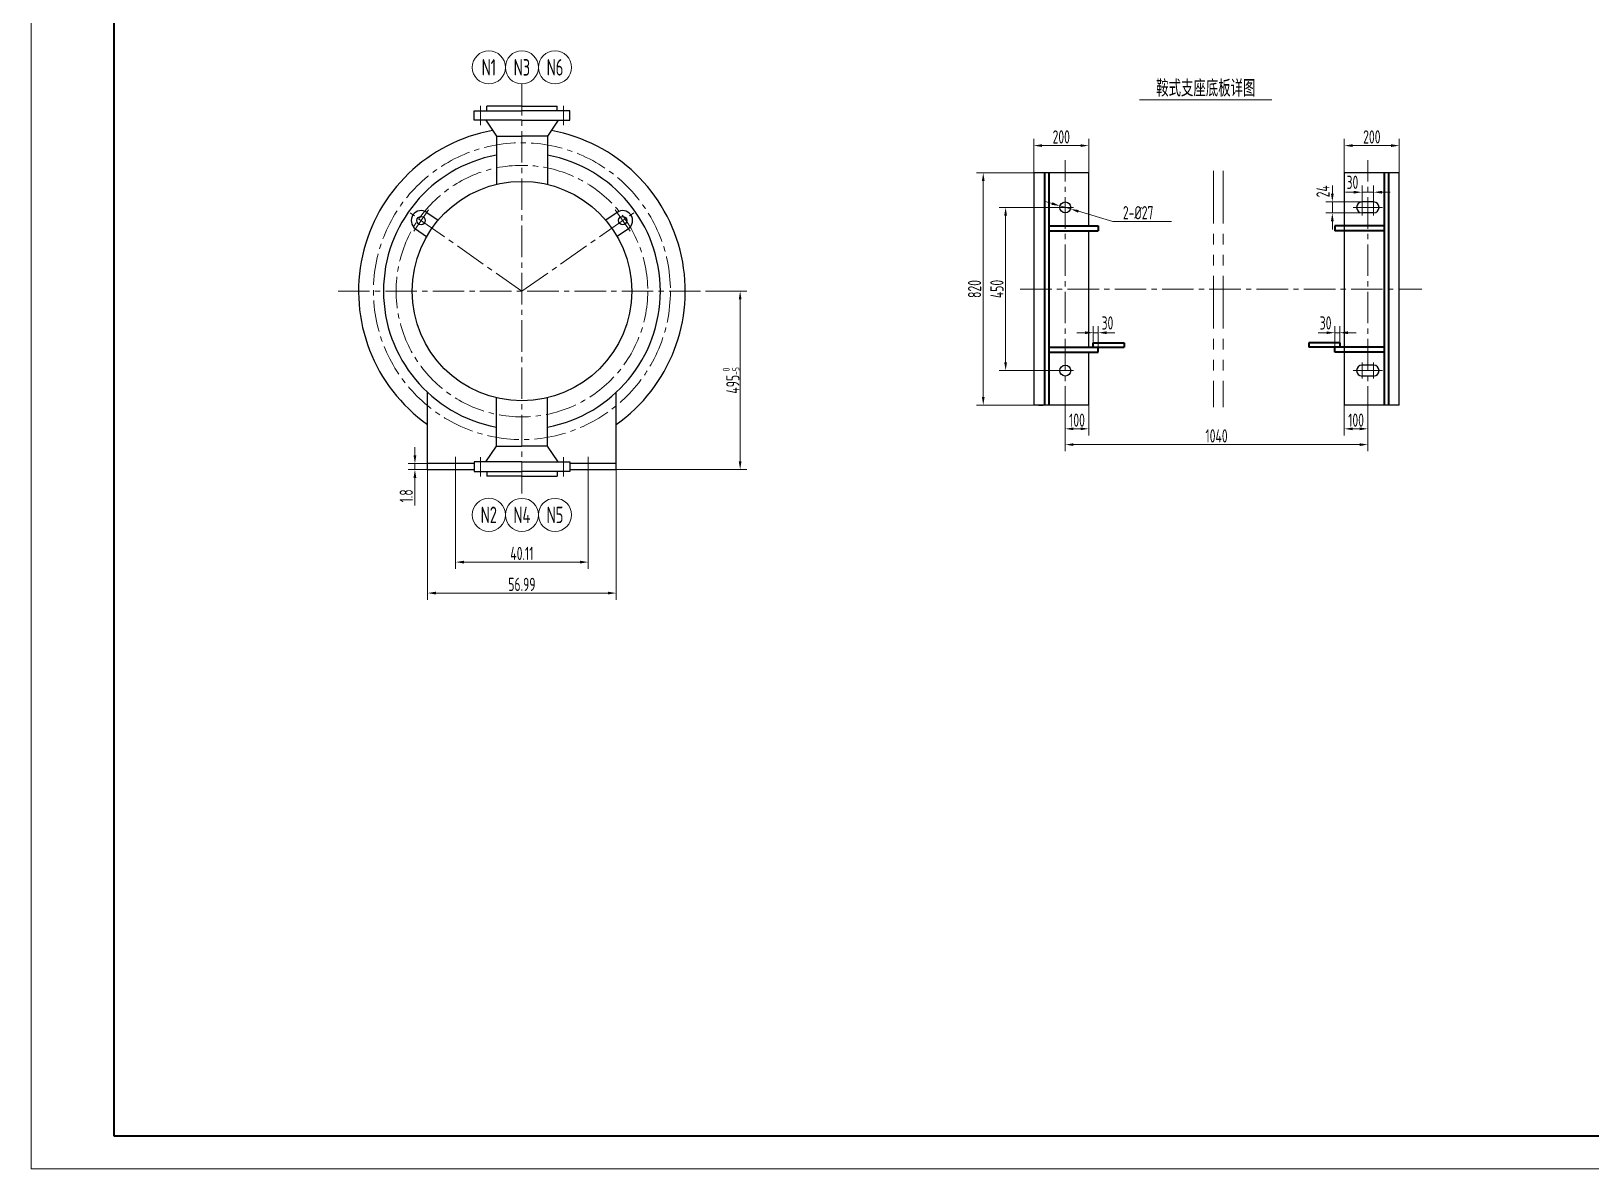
# Model space of a CAD drawing. Header units: millimetres. Extents: x 5765 to 6606, y -201 to 393.
# Drawn here: x 5765 to 6236.4, y -200.6 to 143.4 of the extents above; entities that cross this region are included whole.
import ezdxf
from ezdxf.enums import TextEntityAlignment as Align

# ---------------------------------------------------------------- set-up
doc = ezdxf.new("R2010")
doc.units = ezdxf.units.MM
doc.linetypes.add('CENTER2', pattern=[28.575, 19.05, -3.175, 3.175, -3.175])
doc.linetypes.add('PHANTOM2', pattern=[31.75, 15.875, -3.175, 3.175, -3.175, 3.175, -3.175])
for name, color, linetype, lineweight in [('1粗实线', 7, 'Continuous', 35), ('2细实线', 3, 'Continuous', 13), ('3中心线', 1, 'CENTER2', 13), ('5双点划线', 2, 'PHANTOM2', 13), ('7文本', 2, 'Continuous', 13), ('8标注', 3, 'Continuous', 13), ('9图表', 4, 'Continuous', 13)]:
    doc.layers.add(name, color=color, linetype=linetype, lineweight=lineweight)
doc.styles.add('lanpec', font='bpec_e.shx', dxfattribs={"width": 0.75, "bigfont": 'hztxt.shx'})
doc.styles.add('lanpec-dim', font='bpec_e.shx', dxfattribs={"width": 0.75})
doc.dimstyles.new('lanpec', dxfattribs={"dimtxt": 4, "dimasz": 2.5, "dimexe": 2, "dimexo": 0, "dimtad": 1, "dimdsep": 46, "dimtxsty": 'lanpec-dim', "dimcen": 2.5, "dimclrd": 256, "dimclre": 256, "dimclrt": 256, "dimazin": 0, "dimtfac": 1, "dimtmove": 0, "dimatfit": 3, "dimfxl": 1, "dimlwd": -1, "dimlwe": -1, "dimarcsym": 0})
doc.dimstyles.new('lanpec$0', dxfattribs={"dimscale": 10, "dimtxt": 4, "dimasz": 2.5, "dimexe": 2, "dimexo": 0, "dimtad": 1, "dimdec": 1, "dimdsep": 46, "dimtxsty": 'lanpec-dim', "dimcen": 0.09, "dimclrd": 256, "dimclre": 256, "dimclrt": 256, "dimadec": 1, "dimazin": 0, "dimtfac": 0.707, "dimtdec": 1, "dimtmove": 0, "dimatfit": 3, "dimfxl": 1, "dimarcsym": 0})
doc.dimstyles.new('lanpec$3', dxfattribs={"dimtxt": 4, "dimasz": 2.5, "dimexe": 2, "dimexo": 0, "dimtad": 1, "dimtih": 1, "dimtoh": 1, "dimdsep": 46, "dimtxsty": 'lanpec-dim', "dimcen": 2.5, "dimclrd": 256, "dimclre": 256, "dimclrt": 256, "dimazin": 0, "dimtfac": 1, "dimtmove": 0, "dimatfit": 3, "dimfxl": 1, "dimlwd": -1, "dimlwe": -1, "dimarcsym": 0})

# ---------------------------------------------------------------- blocks, each defined once
blk = doc.blocks.new('A1')
at = {"layer": '1粗实线'}
blk.add_lwpolyline([(-816, 10), (-10, 10), (-10, 584), (-816, 584)], close=True, dxfattribs=at)
at = {"layer": '9图表'}
blk.add_lwpolyline([(-841, 0), (0, 0), (0, 594), (-841, 594)], close=True, dxfattribs=at)
blk = doc.blocks.new('*D73')
at = {"layer": '8标注', "transparency": 16777216}
for p, q in [((5893.29, 8.93), (5893.29, -19.12)), ((5933.4, 8.93), (5933.4, -19.12)), ((5895.79, -17.12), (5930.9, -17.12))]:
    blk.add_line(p, q, dxfattribs=at)
for points in [[(5895.79, -16.7), (5895.79, -17.54), (5893.29, -17.12)], [(5930.9, -16.7), (5930.9, -17.54), (5933.4, -17.12)]]:
    blk.add_solid(points, dxfattribs=at)
at = {"layer": 'Defpoints', "color": 0, "transparency": 16777216}
for p in [(5893.29, 8.93), (5933.4, 8.93), (5933.4, -17.12)]:
    blk.add_point(p, dxfattribs=at)
at = {"layer": '8标注', "transparency": 16777216, "insert": (5913.34, -14.49), "char_height": 4, "attachment_point": 5, "style": 'lanpec-dim'}
blk.add_mtext('40.11', dxfattribs=at)
blk = doc.blocks.new('*D74')
at = {"layer": '8标注', "transparency": 16777216}
for p, q in [((5884.84, 13.16), (5884.84, -28.48)), ((5941.83, 10.98), (5941.83, -28.48)), ((5887.34, -26.48), (5939.33, -26.48))]:
    blk.add_line(p, q, dxfattribs=at)
for points in [[(5887.34, -26.06), (5887.34, -26.9), (5884.84, -26.48)], [(5939.33, -26.06), (5939.33, -26.9), (5941.83, -26.48)]]:
    blk.add_solid(points, dxfattribs=at)
at = {"layer": 'Defpoints', "color": 0, "transparency": 16777216}
for p in [(5884.84, 13.16), (5941.83, 10.98), (5941.83, -26.48)]:
    blk.add_point(p, dxfattribs=at)
at = {"layer": '8标注', "transparency": 16777216, "insert": (5913.34, -23.86), "char_height": 4, "attachment_point": 5, "style": 'lanpec-dim'}
blk.add_mtext('56.99', dxfattribs=at)
blk = doc.blocks.new('*D57')
at = {"layer": '8标注', "transparency": 16777216}
for p, q in [((5968.84, 64.82), (5981.3, 64.82)), ((5979.3, 62.32), (5979.3, 13.36)), ((5941.84, 10.86), (5981.3, 10.86))]:
    blk.add_line(p, q, dxfattribs=at)
for points in [[(5978.88, 62.32), (5979.72, 62.32), (5979.3, 64.82)], [(5978.88, 13.36), (5979.72, 13.36), (5979.3, 10.86)]]:
    blk.add_solid(points, dxfattribs=at)
at = {"layer": 'Defpoints', "color": 0, "transparency": 16777216}
for p in [(5968.84, 64.82), (5941.84, 10.86), (5979.3, 10.86)]:
    blk.add_point(p, dxfattribs=at)
at = {"layer": '8标注', "transparency": 16777216, "insert": (5976.57, 37.84), "char_height": 4, "attachment_point": 5, "rotation": 90, "style": 'lanpec-dim'}
blk.add_mtext('495{\\H0.525x;\\S 0^ -5;}', dxfattribs=at)
blk = doc.blocks.new('*D42')
at = {"layer": '8标注', "transparency": 16777216}
for p, q in [((6068.04, 100.57), (6068.04, 110.81)), ((6070.54, 108.81), (6082.17, 108.81)), ((6084.67, 100.57), (6084.67, 110.81))]:
    blk.add_line(p, q, dxfattribs=at)
for points in [[(6070.54, 109.23), (6070.54, 108.4), (6068.04, 108.81)], [(6082.17, 109.23), (6082.17, 108.4), (6084.67, 108.81)]]:
    blk.add_solid(points, dxfattribs=at)
at = {"layer": 'Defpoints', "color": 0, "transparency": 16777216}
for p in [(6084.67, 108.81), (6068.04, 100.57), (6084.67, 100.57)]:
    blk.add_point(p, dxfattribs=at)
at = {"layer": '8标注', "transparency": 16777216, "insert": (6076.35, 111.44), "char_height": 4, "attachment_point": 5, "style": 'lanpec-dim'}
blk.add_mtext('200', dxfattribs=at)
blk = doc.blocks.new('*D68')
at = {"layer": '8标注', "transparency": 16777216}
for p, q in [((6161.9, 100.57), (6161.9, 110.81)), ((6164.4, 108.81), (6176.03, 108.81)), ((6178.53, 100.57), (6178.53, 110.81))]:
    blk.add_line(p, q, dxfattribs=at)
for points in [[(6164.4, 109.23), (6164.4, 108.4), (6161.9, 108.81)], [(6176.03, 109.23), (6176.03, 108.4), (6178.53, 108.81)]]:
    blk.add_solid(points, dxfattribs=at)
at = {"layer": 'Defpoints', "color": 0, "transparency": 16777216}
for p in [(6178.53, 108.81), (6161.9, 100.57), (6178.53, 100.57)]:
    blk.add_point(p, dxfattribs=at)
at = {"layer": '8标注', "transparency": 16777216, "insert": (6170.22, 111.44), "char_height": 4, "attachment_point": 5, "style": 'lanpec-dim'}
blk.add_mtext('200', dxfattribs=at)
blk = doc.blocks.new('*D43')
at = {"layer": '8标注', "transparency": 16777216}
for p, q in [((6077.55, 26.53), (6077.55, 16.41)), ((6169.02, 26.53), (6169.02, 16.41)), ((6080.05, 18.41), (6166.52, 18.41))]:
    blk.add_line(p, q, dxfattribs=at)
for points in [[(6080.05, 18.82), (6080.05, 17.99), (6077.55, 18.41)], [(6166.52, 18.82), (6166.52, 17.99), (6169.02, 18.41)]]:
    blk.add_solid(points, dxfattribs=at)
at = {"layer": 'Defpoints', "color": 0, "transparency": 16777216}
for p in [(6077.55, 26.53), (6169.02, 26.53), (6169.02, 18.41)]:
    blk.add_point(p, dxfattribs=at)
at = {"layer": '8标注', "transparency": 16777216, "insert": (6123.29, 21.03), "char_height": 4, "attachment_point": 5, "style": 'lanpec-dim'}
blk.add_mtext('1040', dxfattribs=at)
blk = doc.blocks.new('*D44')
at = {"layer": '8标注', "transparency": 16777216}
for p, q in [((6158.29, 94.28), (6158.29, 96.78)), ((6167.28, 91.78), (6156.29, 91.78)), ((6158.29, 91.78), (6158.29, 88.45)), ((6167.28, 88.45), (6156.29, 88.45)), ((6158.29, 85.95), (6158.29, 83.45))]:
    blk.add_line(p, q, dxfattribs=at)
for points in [[(6157.87, 94.28), (6158.7, 94.28), (6158.29, 91.78)], [(6157.87, 85.95), (6158.7, 85.95), (6158.29, 88.45)]]:
    blk.add_solid(points, dxfattribs=at)
at = {"layer": 'Defpoints', "color": 0, "transparency": 16777216}
for p in [(6167.28, 91.78), (6158.29, 88.45), (6167.28, 88.45)]:
    blk.add_point(p, dxfattribs=at)
at = {"layer": '8标注', "transparency": 16777216, "insert": (6155.46, 95), "char_height": 4, "attachment_point": 5, "rotation": 90, "style": 'lanpec-dim'}
blk.add_mtext('24', dxfattribs=at)
blk = doc.blocks.new('*D45')
at = {"layer": '8标注', "transparency": 16777216}
for p, q in [((6164.78, 94.72), (6162.28, 94.72)), ((6167.28, 91.78), (6167.28, 96.72)), ((6170.75, 94.72), (6167.28, 94.72)), ((6170.75, 91.78), (6170.75, 96.72)), ((6173.25, 94.72), (6175.75, 94.72))]:
    blk.add_line(p, q, dxfattribs=at)
for points in [[(6164.78, 95.13), (6164.78, 94.3), (6167.28, 94.72)], [(6173.25, 95.13), (6173.25, 94.3), (6170.75, 94.72)]]:
    blk.add_solid(points, dxfattribs=at)
at = {"layer": 'Defpoints', "color": 0, "transparency": 16777216}
for p in [(6167.28, 94.72), (6167.28, 91.78), (6170.75, 91.78)]:
    blk.add_point(p, dxfattribs=at)
at = {"layer": '8标注', "transparency": 16777216, "insert": (6164.36, 97.72), "char_height": 4, "attachment_point": 5, "style": 'lanpec-dim'}
blk.add_mtext('30', dxfattribs=at)
blk = doc.blocks.new('*D46')
at = {"layer": '8标注', "transparency": 16777216}
for p, q in [((6075.06, 90.12), (6057.54, 90.12)), ((6059.54, 87.62), (6059.54, 43.3)), ((6075.06, 40.8), (6057.54, 40.8))]:
    blk.add_line(p, q, dxfattribs=at)
for points in [[(6059.12, 87.62), (6059.95, 87.62), (6059.54, 90.12)], [(6059.12, 43.3), (6059.95, 43.3), (6059.54, 40.8)]]:
    blk.add_solid(points, dxfattribs=at)
at = {"layer": 'Defpoints', "color": 0, "transparency": 16777216}
for p in [(6075.06, 90.12), (6059.54, 40.8), (6075.06, 40.8)]:
    blk.add_point(p, dxfattribs=at)
at = {"layer": '8标注', "transparency": 16777216, "insert": (6056.91, 65.46), "char_height": 4, "attachment_point": 5, "rotation": 90, "style": 'lanpec-dim'}
blk.add_mtext('450', dxfattribs=at)
blk = doc.blocks.new('*D47')
at = {"layer": '8标注', "transparency": 16777216}
for p, q in [((6068.04, 100.57), (6050.78, 100.57)), ((6052.78, 32.84), (6052.78, 98.07)), ((6068.04, 30.34), (6050.78, 30.34))]:
    blk.add_line(p, q, dxfattribs=at)
for points in [[(6052.36, 98.07), (6053.19, 98.07), (6052.78, 100.57)], [(6052.36, 32.84), (6053.19, 32.84), (6052.78, 30.34)]]:
    blk.add_solid(points, dxfattribs=at)
at = {"layer": 'Defpoints', "color": 0, "transparency": 16777216}
for p in [(6052.78, 100.57), (6068.04, 100.57), (6068.04, 30.34)]:
    blk.add_point(p, dxfattribs=at)
at = {"layer": '8标注', "transparency": 16777216, "insert": (6050.15, 65.46), "char_height": 4, "attachment_point": 5, "rotation": 90, "style": 'lanpec-dim'}
blk.add_mtext('820', dxfattribs=at)
blk = doc.blocks.new('*D48')
at = {"layer": '8标注', "transparency": 16777216}
for p, q in [((6077.55, 30.34), (6077.55, 21.18)), ((6084.67, 30.34), (6084.67, 21.18)), ((6080.05, 23.18), (6082.17, 23.18))]:
    blk.add_line(p, q, dxfattribs=at)
for points in [[(6080.05, 23.6), (6080.05, 22.76), (6077.55, 23.18)], [(6082.17, 23.6), (6082.17, 22.76), (6084.67, 23.18)]]:
    blk.add_solid(points, dxfattribs=at)
at = {"layer": 'Defpoints', "color": 0, "transparency": 16777216}
for p in [(6077.55, 30.34), (6084.67, 30.34), (6084.67, 23.18)]:
    blk.add_point(p, dxfattribs=at)
at = {"layer": '8标注', "transparency": 16777216, "insert": (6081.11, 25.81), "char_height": 4, "attachment_point": 5, "style": 'lanpec-dim'}
blk.add_mtext('100', dxfattribs=at)
blk = doc.blocks.new('*D49')
at = {"layer": '8标注', "transparency": 16777216}
for p, q in [((6161.9, 30.34), (6161.9, 21.18)), ((6169.02, 30.34), (6169.02, 21.18)), ((6166.52, 23.18), (6164.4, 23.18))]:
    blk.add_line(p, q, dxfattribs=at)
for points in [[(6164.4, 23.6), (6164.4, 22.76), (6161.9, 23.18)], [(6166.52, 23.6), (6166.52, 22.76), (6169.02, 23.18)]]:
    blk.add_solid(points, dxfattribs=at)
at = {"layer": 'Defpoints', "color": 0, "transparency": 16777216}
for p in [(6161.9, 30.34), (6169.02, 30.34), (6161.9, 23.18)]:
    blk.add_point(p, dxfattribs=at)
at = {"layer": '8标注', "transparency": 16777216, "insert": (6165.46, 25.81), "char_height": 4, "attachment_point": 5, "style": 'lanpec-dim'}
blk.add_mtext('100', dxfattribs=at)
blk = doc.blocks.new('*D69')
at = {"layer": '8标注', "transparency": 16777216}
for p, q in [((6073.56, 91.29), (6071.16, 92)), ((6075.96, 90.59), (6079.15, 89.65)), ((6091.91, 85.89), (6081.55, 88.94)), ((6105.1, 85.89), (6091.91, 85.89))]:
    blk.add_line(p, q, dxfattribs=at)
for points in [[(6073.68, 91.69), (6073.44, 90.89), (6075.96, 90.59)], [(6081.67, 89.34), (6081.43, 88.54), (6079.15, 89.65)]]:
    blk.add_solid(points, dxfattribs=at)
at = {"layer": 'Defpoints', "color": 0, "transparency": 16777216}
for p in [(6075.96, 90.59), (6079.15, 89.65)]:
    blk.add_point(p, dxfattribs=at)
at = {"layer": '8标注', "transparency": 16777216, "insert": (6099.6, 88.52), "char_height": 4, "attachment_point": 5, "style": 'lanpec-dim'}
blk.add_mtext('2-%%C27', dxfattribs=at)
blk = doc.blocks.new('*D70')
at = {"layer": '8标注', "transparency": 16777216}
for p, q in [((6083.54, 52.24), (6081.04, 52.24)), ((6086.04, 49.14), (6086.04, 54.24)), ((6086.04, 52.24), (6087.54, 52.24)), ((6087.54, 47.87), (6087.54, 54.24)), ((6090.04, 52.24), (6092.54, 52.24))]:
    blk.add_line(p, q, dxfattribs=at)
for points in [[(6083.54, 52.65), (6083.54, 51.82), (6086.04, 52.24)], [(6090.04, 52.65), (6090.04, 51.82), (6087.54, 52.24)]]:
    blk.add_solid(points, dxfattribs=at)
at = {"layer": 'Defpoints', "color": 0, "transparency": 16777216}
for p in [(6087.54, 52.24), (6086.04, 49.14), (6087.54, 47.87)]:
    blk.add_point(p, dxfattribs=at)
at = {"layer": '8标注', "transparency": 16777216, "insert": (6090.32, 55.19), "char_height": 4, "attachment_point": 5, "style": 'lanpec-dim'}
blk.add_mtext('30', dxfattribs=at)
blk = doc.blocks.new('*D50')
at = {"layer": '8标注', "transparency": 16777216}
for p, q in [((6156.53, 52.24), (6154.03, 52.24)), ((6159.03, 47.87), (6159.03, 54.24)), ((6160.53, 52.24), (6159.03, 52.24)), ((6160.53, 49.14), (6160.53, 54.24)), ((6163.03, 52.24), (6165.53, 52.24))]:
    blk.add_line(p, q, dxfattribs=at)
for points in [[(6156.53, 52.65), (6156.53, 51.82), (6159.03, 52.24)], [(6163.03, 52.65), (6163.03, 51.82), (6160.53, 52.24)]]:
    blk.add_solid(points, dxfattribs=at)
at = {"layer": 'Defpoints', "color": 0, "transparency": 16777216}
for p in [(6159.03, 52.24), (6159.03, 47.87), (6160.53, 49.14)]:
    blk.add_point(p, dxfattribs=at)
at = {"layer": '8标注', "transparency": 16777216, "insert": (6156.25, 55.19), "char_height": 4, "attachment_point": 5, "style": 'lanpec-dim'}
blk.add_mtext('30', dxfattribs=at)
blk = doc.blocks.new('*U41')
at = {"layer": '2细实线'}
blk.add_line((-20, 0), (20, 0), dxfattribs=at)
at = {"layer": '7文本', "style": 'lanpec', "width": 0.75}
for tag, height, p in [('节点图名称', 5, (0, 3.5)), ('比例', 4, (0, -3.25))]:
    blk.add_attdef(tag, text='', height=height, dxfattribs=at).set_placement(p, align=Align.MIDDLE_CENTER)
blk = doc.blocks.new('*D78')
at = {"layer": '8标注', "transparency": 16777216}
for p, q in [((5881.01, 15.16), (5881.01, 17.66)), ((5884.84, 12.66), (5879.01, 12.66)), ((5884.84, 10.86), (5879.01, 10.86)), ((5881.01, 12.66), (5881.01, 10.86)), ((5881.01, 8.36), (5881.01, -0.05))]:
    blk.add_line(p, q, dxfattribs=at)
for points in [[(5880.59, 15.16), (5881.43, 15.16), (5881.01, 12.66)], [(5880.59, 8.36), (5881.43, 8.36), (5881.01, 10.86)]]:
    blk.add_solid(points, dxfattribs=at)
at = {"layer": 'Defpoints', "color": 0, "transparency": 16777216}
for p in [(5881.01, 10.86), (5884.84, 12.66), (5884.84, 10.86)]:
    blk.add_point(p, dxfattribs=at)
at = {"layer": '8标注', "transparency": 16777216, "insert": (5878.39, 2.91), "char_height": 4, "attachment_point": 5, "rotation": 90, "style": 'lanpec-dim'}
blk.add_mtext('1.8', dxfattribs=at)
blk = doc.blocks.new('管口号')
at = {"layer": '2细实线'}
blk.add_circle((0, 5), 5, dxfattribs=at)
at = {"layer": '7文本', "style": 'lanpec', "width": 0.75}
blk.add_attdef('N', text='', height=5, dxfattribs=at).set_placement((0, 5), align=Align.MIDDLE_CENTER)

msp = doc.modelspace()

# ---------------------------------------------------------------- linework, layer by layer
at = {"ltscale": 0.5}
for p, q in [((5898.867, 119.37), (5913.343, 119.37)), ((5898.867, 116.473), (5898.867, 119.37)), ((5913.343, 120.748), (5902.729, 120.748)), ((5902.729, 119.37), (5902.729, 120.748)), ((5913.343, 120.748), (5923.957, 120.748)), ((5927.82, 119.37), (5913.343, 119.37)), ((5923.957, 119.37), (5923.957, 120.748)), ((5927.82, 116.473), (5927.82, 119.37)), ((5913.343, 116.473), (5898.867, 116.473)), ((5902.429, 116.473), (5905.626, 111.655)), ((5913.343, 116.473), (5927.82, 116.473)), ((5924.258, 116.473), (5921.061, 111.655)), ((5905.626, 111.655), (5913.343, 111.655)), ((5905.626, 111.655), (5905.626, 97.086)), ((5921.061, 111.655), (5913.343, 111.655)), ((5921.061, 111.655), (5921.061, 97.086)), ((5884.601, 88.604), (5887.996, 86.226)), ((5942.086, 88.604), (5938.691, 86.226)), ((5881.159, 83.689), (5884.554, 81.312)), ((5945.528, 83.689), (5942.132, 81.312)), ((5884.843, 10.865), (5884.843, 34.186)), ((5941.843, 10.865), (5941.843, 34.186)), ((5905.626, 17.976), (5905.626, 32.545)), ((5921.061, 17.976), (5921.061, 32.545)), ((5902.429, 13.158), (5905.626, 17.976)), ((5905.626, 17.976), (5913.343, 17.976)), ((5921.061, 17.976), (5913.343, 17.976)), ((5924.258, 13.158), (5921.061, 17.976)), ((5898.867, 12.665), (5884.843, 12.665)), ((5884.843, 10.865), (5898.867, 10.865)), ((5913.343, 13.158), (5898.867, 13.158)), ((5898.867, 13.158), (5898.867, 10.261)), ((5898.867, 10.261), (5913.343, 10.261)), ((5902.729, 10.261), (5902.729, 8.883)), ((5913.343, 13.158), (5927.82, 13.158)), ((5927.82, 10.261), (5913.343, 10.261)), ((5923.957, 10.261), (5923.957, 8.883)), ((5927.82, 13.158), (5927.82, 10.261)), ((5941.843, 12.665), (5927.82, 12.665)), ((5927.82, 10.865), (5941.843, 10.865)), ((5941.843, 10.865), (5941.843, 12.665)), ((5913.343, 8.883), (5902.729, 8.883)), ((5913.343, 8.883), (5923.957, 8.883))]:
    msp.add_line(p, q, dxfattribs=at)
for p, q in [((6084.671, 100.573), (6068.039, 100.573)), ((6068.039, 100.573), (6068.039, 30.34)), ((6084.671, 84.525), (6084.671, 100.573)), ((6178.532, 100.573), (6161.9, 100.573)), ((6161.9, 100.573), (6161.9, 30.34)), ((6178.532, 30.34), (6178.532, 100.573)), ((6170.751, 91.78), (6167.282, 91.78)), ((6170.751, 88.453), (6167.282, 88.453)), ((6084.671, 47.872), (6084.671, 83.04)), ((6084.671, 30.34), (6084.671, 46.388)), ((6170.751, 42.459), (6167.282, 42.459)), ((6170.751, 39.133), (6167.282, 39.133)), ((6084.671, 30.34), (6068.039, 30.34)), ((6069.479, 30.34), (6070.919, 30.34)), ((6178.532, 30.34), (6161.9, 30.34))]:
    msp.add_line(p, q)
for centre, radius in [((5913.343, 64.815), 33.18), ((5882.88, 86.146), 1.25), ((5943.807, 86.146), 1.25)]:
    msp.add_circle(centre, radius, dxfattribs=at)
at = {"ltscale": 2}
for centre in [(6077.555, 90.116), (6077.555, 40.796)]:
    msp.add_circle(centre, 1.663, dxfattribs=at)
at = {"ltscale": 0.5}
for centre, radius, start, end in [((5913.343, 64.815), 49.375, 100.34575, 234.74513), ((5913.343, 64.815), 49.375, 305.25487, 79.56444), ((5913.343, 64.815), 41.838, 100.62934, 259.37066), ((5913.343, 64.815), 41.838, 280.62934, 79.37066), ((5882.88, 86.146), 3, 55, 235), ((5943.807, 86.146), 3, 305, 125)]:
    msp.add_arc(centre, radius, start, end, dxfattribs=at)
for centre, start, end in [((6167.282, 90.116), 90, 270), ((6170.751, 90.116), 270, 90), ((6167.282, 40.796), 90, 270), ((6170.751, 40.796), 270, 90)]:
    msp.add_arc(centre, 1.663, start, end)
at = {"layer": '1粗实线'}
for p, q in [((6071.265, 100.573), (6071.265, 30.34)), ((6072.627, 100.573), (6072.627, 30.34)), ((6173.944, 100.573), (6173.944, 30.34)), ((6175.306, 100.573), (6175.306, 30.34)), ((6072.627, 84.525), (6087.536, 84.525)), ((6072.627, 83.04), (6087.536, 83.04)), ((6087.536, 84.525), (6087.536, 83.04)), ((6173.944, 84.525), (6159.034, 84.525)), ((6159.034, 84.525), (6159.034, 83.04)), ((6173.944, 83.04), (6159.034, 83.04)), ((6072.627, 47.872), (6087.536, 47.872)), ((6085.367, 47.872), (6095.378, 47.872)), ((6086.044, 47.872), (6086.044, 49.141)), ((6086.044, 49.141), (6095.378, 49.141)), ((6087.536, 46.388), (6087.536, 47.872)), ((6095.378, 49.141), (6095.378, 47.872)), ((6160.527, 49.141), (6151.193, 49.141)), ((6151.193, 49.141), (6151.193, 47.872)), ((6161.204, 47.872), (6151.193, 47.872)), ((6173.944, 47.872), (6159.034, 47.872)), ((6159.034, 46.388), (6159.034, 47.872)), ((6160.527, 49.141), (6160.527, 47.872)), ((6072.627, 46.388), (6087.536, 46.388)), ((6173.944, 46.388), (6159.034, 46.388))]:
    msp.add_line(p, q, dxfattribs=at)
at = {"layer": '2细实线'}
msp.add_line((6103.642, 85.89), (6109.649, 85.89), dxfattribs=at)
at = {"layer": '3中心线', "ltscale": 0.5}
for p, q in [((5913.343, 127.468), (5913.343, 2.163)), ((5900.782, 120.826), (5900.782, 115.032)), ((5925.904, 120.826), (5925.904, 115.032)), ((6077.555, 26.527), (6077.555, 104.386)), ((6169.016, 26.527), (6169.016, 104.386)), ((5913.343, 64.815), (5879.389, 88.59)), ((5885.133, 89.364), (5880.627, 82.929)), ((5913.343, 64.815), (5947.297, 88.59)), ((5941.554, 89.364), (5946.06, 82.929)), ((5857.801, 64.84), (5968.799, 64.84)), ((6063.949, 65.456), (6185.351, 65.456)), ((5893.286, 8.933), (5893.286, 14.727)), ((5900.782, 8.805), (5900.782, 14.599)), ((5925.904, 8.805), (5925.904, 14.599)), ((5933.401, 8.933), (5933.401, 14.727))]:
    msp.add_line(p, q, dxfattribs=at)
at = {"layer": '3中心线'}
for p, q in [((6080.049, 90.116), (6075.06, 90.116)), ((6164.567, 90.116), (6173.465, 90.116)), ((6167.282, 87.712), (6167.282, 92.52)), ((6170.751, 87.712), (6170.751, 92.52)), ((6167.282, 43.2), (6167.282, 38.392)), ((6170.751, 43.2), (6170.751, 38.392)), ((6080.049, 40.796), (6075.06, 40.796)), ((6164.567, 40.796), (6173.465, 40.796))]:
    msp.add_line(p, q, dxfattribs=at)
at = {"layer": '3中心线', "ltscale": 0.5}
for radius in [44.875, 38.028]:
    msp.add_circle((5913.343, 64.815), radius, dxfattribs=at)
at = {"layer": '5双点划线'}
for p, q in [((6122.413, 101.142), (6122.413, 29.77)), ((6125.27, 101.142), (6125.27, 29.77))]:
    msp.add_line(p, q, dxfattribs=at)

# ---------------------------------------------------------------- block references
msp.add_blockref('*U41', (6120.038, 122.648)).add_auto_attribs({'节点图名称': '鞍式支座底板详图'})
at = {"layer": '2细实线'}
msp.add_blockref('A1', (6606.028, -200.559), dxfattribs=at)
at = {"layer": '8标注'}
for p, values in [((5903.343, 127.466), {'N': 'N1'}), ((5913.343, 127.468), {'N': 'N3'}), ((5923.343, 127.468), {'N': 'N6'})]:
    msp.add_blockref('管口号', p, dxfattribs=at).add_auto_attribs(values)
ref = msp.add_blockref('管口号', (5903.337, 2.166), dxfattribs=dict(at, xscale=-1, rotation=180))
ref.add_attrib('N', 'N2', dxfattribs={"layer": '7文本', "height": 5, "style": 'lanpec', "width": 0.75}).set_placement((5903.337, -2.834), align=Align.MIDDLE_CENTER)
ref = msp.add_blockref('管口号', (5913.343, 2.163), dxfattribs=dict(at, xscale=-1, rotation=180))
ref.add_attrib('N', 'N4', dxfattribs={"layer": '7文本', "height": 5, "style": 'lanpec', "width": 0.75}).set_placement((5913.343, -2.837), align=Align.MIDDLE_CENTER)
ref = msp.add_blockref('管口号', (5923.343, 2.163), dxfattribs=dict(at, xscale=-1, rotation=180))
ref.add_attrib('N', 'N5', dxfattribs={"layer": '7文本', "height": 5, "style": 'lanpec', "width": 0.75}).set_placement((5923.343, -2.837), align=Align.MIDDLE_CENTER)

# ---------------------------------------------------------------- dimensions: what is measured, and where the dimension line sits
for base, p1, p2, text, picture, middle in [((6084.671, 108.813), (6068.039, 100.573), (6084.671, 100.573), '200', '*D42', (6076.355, 111.438)), ((6178.532, 108.813), (6161.9, 100.573), (6178.532, 100.573), '200', '*D68', (6170.216, 111.438)), ((6161.9, 23.18), (6169.016, 30.34), (6161.9, 30.34), '100', '*D49', (6165.458, 25.805)), ((6169.016, 18.405), (6077.555, 26.527), (6169.016, 26.527), '1040', '*D43', (6123.285, 21.03))]:
    dim = msp.add_linear_dim(base=base, p1=p1, p2=p2, text=text, dimstyle='lanpec', dxfattribs=at)
    dim.commit()
    dim.dimension.update_dxf_attribs({"geometry": picture, "text_midpoint": middle})
for base, p1, p2, angle, text, picture, middle in [((6052.778, 100.573), (6068.039, 30.34), (6068.039, 100.573), 90, '820', '*D47', (6050.153, 65.456)), ((6059.536, 40.796), (6075.06, 90.116), (6075.06, 40.796), 90, '450', '*D46', (6056.911, 65.456)), ((5979.299, 10.865), (5968.842, 64.815), (5941.843, 10.865), 90, '495{\\H0.525x;\\S 0^ -5;}', '*D57', (5976.574, 37.84)), ((6084.671, 23.18), (6077.555, 30.34), (6084.671, 30.34), 180, '100', '*D48', (6081.113, 25.805))]:
    dim = msp.add_linear_dim(base=base, p1=p1, p2=p2, angle=angle, text=text, dimstyle='lanpec', dxfattribs=at)
    dim.commit()
    dim.dimension.update_dxf_attribs({"geometry": picture, "text_midpoint": middle})
for base, p1, p2, angle, text, picture, middle in [((6167.282, 94.716), (6170.751, 91.78), (6167.282, 91.78), 180, '30', '*D45', (6164.36, 97.719)), ((6158.286, 88.453), (6167.282, 91.78), (6167.282, 88.453), 90, '24', '*D44', (6155.457, 94.998)), ((6159.034, 52.237), (6160.527, 49.141), (6159.034, 47.872), 180, '30', '*D50', (6156.246, 55.186))]:
    dim = msp.add_linear_dim(base=base, p1=p1, p2=p2, angle=angle, text=text, dimstyle='lanpec', override={"dimtmove": 2}, dxfattribs=at)
    dim.commit()
    dim.dimension.update_dxf_attribs({"geometry": picture, "text_midpoint": middle, "dimtype": 160})
dim = msp.add_diameter_dim_2p(p1=(6075.959, 90.586), p2=(6079.15, 89.647), text='2-%%C27', dimstyle='lanpec$3', dxfattribs=at)
dim.commit()
dim.dimension.update_dxf_attribs({"geometry": '*D69', "text_midpoint": (6099.603, 85.89), "dimtype": 163})
dim = msp.add_linear_dim(base=(6087.536, 52.237), p1=(6086.044, 49.141), p2=(6087.536, 47.872), text='30', dimstyle='lanpec', override={"dimtmove": 2}, dxfattribs=at)
dim.commit()
dim.dimension.update_dxf_attribs({"geometry": '*D70', "text_midpoint": (6090.324, 55.186), "dimtype": 160})
dim = msp.add_linear_dim(base=(5881.01, 10.865), p1=(5884.843, 12.665), p2=(5884.843, 10.865), angle=90, dimstyle='lanpec$0', override={"dimscale": 1, "dimdec": 2, "dimcen": 2.5, "dimadec": 2, "dimtfac": 1, "dimtdec": 2, "dimlwd": 65535, "dimlwe": 65535}, dxfattribs=at)
dim.commit()
dim.dimension.update_dxf_attribs({"geometry": '*D78', "text_midpoint": (5878.385, 2.906)})
for base, p1, p2, picture, middle in [((5941.834, -26.48), (5884.843, 13.158), (5941.834, 10.981), '*D74', (5913.339, -23.855)), ((5933.4007, -17.12), (5893.286, 8.9333), (5933.4007, 8.9333), '*D73', (5913.3433, -14.495))]:
    dim = msp.add_linear_dim(base=base, p1=p1, p2=p2, dimstyle='lanpec', dxfattribs=at)
    dim.commit()
    dim.dimension.update_dxf_attribs({"geometry": picture, "text_midpoint": middle})

doc.saveas('drawing.dxf')
